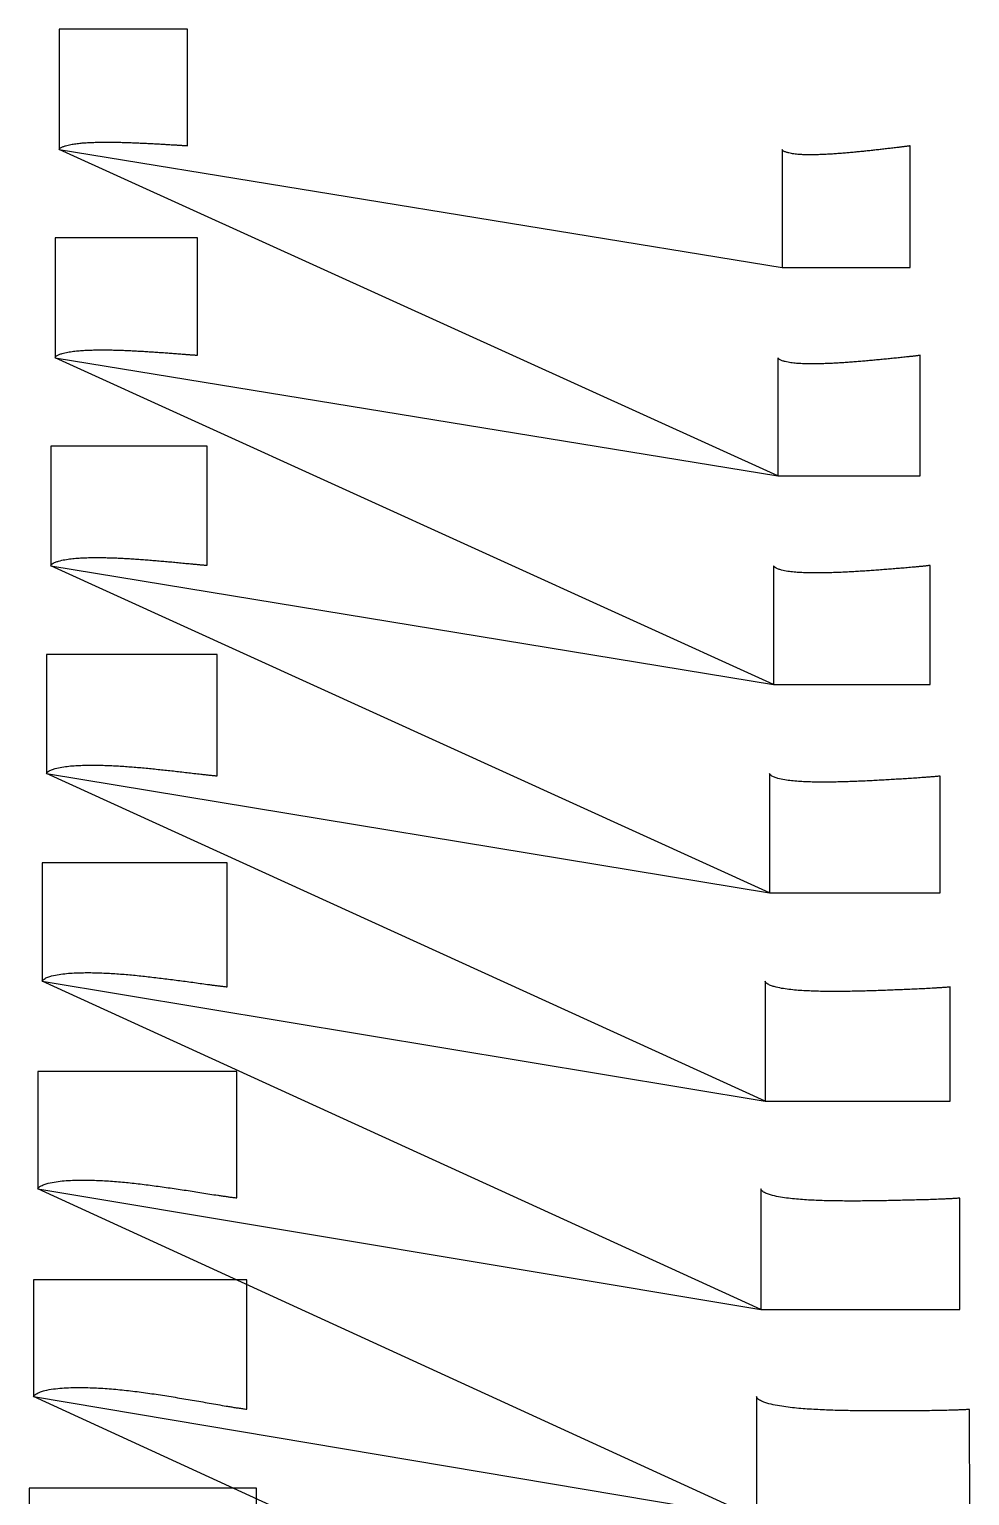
# Model space of a CAD drawing. Header units: inches. Extents: x -261 to 1806, y 150 to 10000.
# Drawn here: x -115 to 1464, y 7538 to 10000 of the extents above; entities that cross this region are included whole.
import ezdxf

# ---------------------------------------------------------------- set-up
doc = ezdxf.new("R2010")
doc.units = ezdxf.units.IN
doc.header["$MEASUREMENT"] = 0

msp = doc.modelspace()

# ---------------------------------------------------------------- linework, layer by layer
for points in [[(1463.969478, 7500), (1463.949303, 7682.426448), (1462.136059, 7682.273598), (1460.323601, 7682.133171), (1458.511816, 7682.003422), (1456.700678, 7681.883899), (1454.890182, 7681.774544), (1453.080325, 7681.675302), (1451.271103, 7681.586115), (1449.462979, 7681.514313), (1447.655716, 7681.456135), (1445.848189, 7681.393782), (1444.040507, 7681.328965), (1442.232824, 7681.26414), (1440.425174, 7681.199834), (1438.617585, 7681.136496), (1436.810109, 7681.074954), (1435.002773, 7681.015616), (1433.195598, 7680.958832), (1431.388609, 7680.904992), (1429.581831, 7680.85449), (1429.220503, 7680.844824), (1425.607539, 7680.7532), (1421.994851, 7680.665946), (1418.382456, 7680.58333), (1414.7704, 7680.50607), (1411.158745, 7680.435167), (1407.547548, 7680.371513), (1403.936881, 7680.316254), (1400.326867, 7680.271318), (1396.71762, 7680.238539), (1393.108407, 7680.206285), (1389.499192, 7680.174007), (1385.890045, 7680.142794), (1382.281003, 7680.113251), (1378.672047, 7680.085083), (1375.063129, 7680.057495), (1371.45424, 7680.030374), (1367.845396, 7680.003968), (1364.236672, 7679.97946), (1360.628021, 7679.956121), (1357.019422, 7679.933587), (1353.410886, 7679.912046), (1349.802434, 7679.891848), (1346.194047, 7679.872681), (1342.58571, 7679.854301), (1338.977573, 7679.839079), (1335.36953, 7679.825352), (1331.761602, 7679.813448), (1328.153805, 7679.803619), (1324.546249, 7679.797596), (1320.93876, 7679.792646), (1317.331455, 7679.79059), (1313.724322, 7679.791266), (1310.117346, 7679.794432), (1306.51059, 7679.801086), (1302.904006, 7679.810449), (1299.297739, 7679.824845), (1295.691713, 7679.843034), (1292.085869, 7679.86413), (1288.48022, 7679.888299), (1284.874835, 7679.91665), (1281.269794, 7679.950434), (1277.665049, 7679.988912), (1274.06062, 7680.032401), (1270.45666, 7680.083303), (1266.852935, 7680.137931), (1263.249504, 7680.197219), (1259.646429, 7680.26213), (1256.043714, 7680.332747), (1252.441405, 7680.409791), (1248.839556, 7680.494117), (1245.238093, 7680.584556), (1241.637031, 7680.68134), (1238.036489, 7680.786347), (1234.436406, 7680.898631), (1230.836896, 7681.019985), (1227.237878, 7681.149114), (1223.639407, 7681.286923), (1220.041519, 7681.433936), (1216.443952, 7681.586051), (1212.847219, 7681.751359), (1209.251708, 7681.936025), (1205.656634, 7682.127597), (1202.061707, 7682.321501), (1198.467821, 7682.531867), (1194.875006, 7682.759213), (1191.283095, 7683.000845), (1187.692205, 7683.258663), (1184.102242, 7683.531133), (1180.513335, 7683.820332), (1176.926108, 7684.136131), (1173.340304, 7684.474449), (1169.755709, 7684.831898), (1166.172346, 7685.208859), (1162.590024, 7685.602298), (1159.009835, 7686.029512), (1155.432234, 7686.497678), (1151.856634, 7686.997527), (1148.283637, 7687.538577), (1144.713398, 7688.1233), (1141.145878, 7688.751046), (1137.582166, 7689.439082), (1134.022645, 7690.193463), (1130.467408, 7691.015663), (1126.919788, 7691.958442), (1123.378837, 7693.006779), (1121.610448, 7693.563985), (1119.844022, 7694.152267), (1118.080287, 7694.783143), (1116.321384, 7695.490507), (1114.567474, 7696.276919), (1112.818713, 7697.144833), (1111.076558, 7698.117314), (1109.34511, 7699.259296), (1107.631278, 7700.680144), (1106.023679, 7703.782674), (1106.023679, 7500), (-100.795496, 8052.543634), (-98.984352, 8055.19783), (-97.237044, 8056.540179), (-95.501465, 8057.641489), (-93.776099, 8058.532912), (-92.057321, 8059.288955), (-90.342655, 8059.96051), (-88.632017, 8060.549268), (-86.924145, 8061.081193), (-85.21751, 8061.587707), (-83.512438, 8062.062088), (-80.107349, 8062.906977), (-76.707925, 8063.635441), (-73.314378, 8064.243136), (-69.924125, 8064.783153), (-66.537259, 8065.253558), (-63.153638, 8065.657261), (-59.772455, 8066.010886), (-56.393498, 8066.318739), (-53.016875, 8066.578647), (-49.642059, 8066.801428), (-46.269271, 8066.982517), (-42.898363, 8067.124972), (-39.528555, 8067.244829), (-36.159867, 8067.341676), (-32.792382, 8067.413789), (-29.426139, 8067.460382), (-26.061405, 8067.475967), (-22.697758, 8067.469206), (-19.334999, 8067.444205), (-15.973281, 8067.397796), (-12.612472, 8067.332724), (-9.252663, 8067.247104), (-5.893964, 8067.138665), (-2.535618, 8067.022969), (0.822179, 8066.895986), (4.178683, 8066.742443), (7.534374, 8066.572198), (10.889621, 8066.392823), (14.243923, 8066.194017), (17.597438, 8065.979041), (20.950482, 8065.754399), (24.302937, 8065.51764), (27.654724, 8065.267166), (31.005724, 8065.000504), (34.356215, 8064.723381), (37.706251, 8064.436927), (41.055516, 8064.134622), (44.404192, 8063.820204), (47.752441, 8063.497023), (51.100111, 8063.161919), (54.447286, 8062.81666), (57.794103, 8062.464047), (61.140319, 8062.099089), (64.486037, 8061.723877), (67.83133, 8061.339946), (71.176152, 8060.94634), (74.520525, 8060.543497), (77.864559, 8060.133689), (81.208291, 8059.717666), (84.551628, 8059.293541), (87.894553, 8058.860931), (91.237216, 8058.422963), (94.579548, 8057.978176), (97.921613, 8057.527904), (101.263436, 8057.072663), (104.604999, 8056.612068), (107.946386, 8056.147875), (111.287492, 8055.677884), (114.6284, 8055.203842), (117.969116, 8054.725842), (121.309668, 8054.244475), (124.649981, 8053.7582), (127.990163, 8053.269235), (131.330214, 8052.777573), (134.670124, 8052.283024), (138.009906, 8051.785829), (141.349575, 8051.286326), (144.689121, 8050.784289), (148.028506, 8050.27894), (151.36778, 8049.771315), (154.706947, 8049.261495), (158.04601, 8048.749518), (161.384951, 8048.235047), (164.723768, 8047.718037), (168.062475, 8047.198754), (171.401059, 8046.676956), (174.739519, 8046.152583), (178.077984, 8045.628335), (181.416268, 8045.10036), (184.754453, 8044.570355), (188.092663, 8044.040877), (191.431012, 8043.514236), (194.769617, 8042.992851), (198.108581, 8042.47886), (201.448009, 8041.974404), (201.781972, 8041.924372), (203.45178, 8041.67406), (205.121594, 8041.423893), (206.791442, 8041.174423), (208.461352, 8040.926202), (210.131346, 8040.679738), (211.801454, 8040.435597), (213.471722, 8040.194759), (215.142181, 8039.95783), (216.812863, 8039.725494), (218.483824, 8039.498898), (220.15507, 8039.278139), (221.826321, 8039.057488), (223.497551, 8038.836413), (225.168841, 8038.616569), (226.840227, 8038.398702), (228.511746, 8038.183558), (230.183433, 8037.971884), (231.855311, 8037.764115), (233.527326, 8037.559167), (233.527326, 8250), (-100.795496, 8250), (-100.795496, 8052.543634), (1113.204504, 7850), (1447.527326, 7850), (1447.512545, 8037.255428), (1445.822457, 8037.088951), (1444.132943, 8036.934296), (1442.443934, 8036.79001), (1440.755408, 8036.655652), (1439.067359, 8036.531083), (1437.379779, 8036.416168), (1435.692662, 8036.310771), (1434.006354, 8036.221981), (1432.320674, 8036.146113), (1430.634795, 8036.066148), (1428.948798, 8035.983766), (1427.262797, 8035.901289), (1425.576812, 8035.819145), (1423.89086, 8035.737692), (1422.204978, 8035.657658), (1420.51918, 8035.579356), (1418.833479, 8035.503045), (1417.147889, 8035.429025), (1415.462425, 8035.357596), (1415.125349, 8035.343648), (1411.754772, 8035.208004), (1408.384372, 8035.075977), (1405.014158, 8034.947777), (1401.644156, 8034.823924), (1398.274403, 8034.705213), (1394.904935, 8034.592335), (1391.535796, 8034.486228), (1388.167068, 8034.388583), (1384.798831, 8034.301006), (1381.430628, 8034.214126), (1378.06244, 8034.127574), (1374.69431, 8034.042207), (1371.326265, 8033.958568), (1367.958291, 8033.876408), (1364.590352, 8033.794969), (1361.222445, 8033.714168), (1357.854579, 8033.634227), (1354.486809, 8033.556265), (1351.119102, 8033.479578), (1347.751439, 8033.403812), (1344.38383, 8033.329141), (1341.016291, 8033.255907), (1337.648807, 8033.183815), (1334.281367, 8033.112633), (1330.914086, 8033.044702), (1327.546883, 8032.978377), (1324.179771, 8032.91394), (1320.812764, 8032.851639), (1317.445943, 8032.793175), (1314.079179, 8032.735859), (1310.712556, 8032.681468), (1307.346069, 8032.629851), (1303.979704, 8032.580762), (1300.61351, 8032.535171), (1297.247449, 8032.492325), (1293.881632, 8032.45449), (1290.516, 8032.420441), (1287.15051, 8032.389322), (1283.78517, 8032.361289), (1280.420033, 8032.337421), (1277.055159, 8032.318961), (1273.690512, 8032.305172), (1270.326105, 8032.296314), (1266.962052, 8032.294713), (1263.598176, 8032.296779), (1260.234525, 8032.303436), (1256.871143, 8032.315638), (1253.508035, 8032.333472), (1250.145234, 8032.357614), (1246.782779, 8032.388876), (1243.420617, 8032.426144), (1240.058756, 8032.469604), (1236.697283, 8032.521028), (1233.336151, 8032.579472), (1229.975448, 8032.646723), (1226.615112, 8032.721535), (1223.25519, 8032.804842), (1219.895705, 8032.897111), (1216.536454, 8032.994211), (1213.177821, 8033.104014), (1209.820103, 8033.2326), (1206.462704, 8033.367769), (1203.10541, 8033.505081), (1199.748893, 8033.658341), (1196.393169, 8033.827919), (1193.038112, 8034.011204), (1189.683812, 8034.210046), (1186.330189, 8034.422806), (1182.977349, 8034.651643), (1179.625754, 8034.906059), (1176.2752, 8035.181896), (1172.925539, 8035.476061), (1169.57677, 8035.788569), (1166.228765, 8036.116774), (1162.882336, 8036.477349), (1159.537788, 8036.876602), (1156.194711, 8037.306078), (1152.853565, 8037.775237), (1149.514406, 8038.28522), (1146.177244, 8038.836257), (1142.842878, 8039.444734), (1139.511573, 8040.116123), (1136.183342, 8040.850698), (1132.860663, 8041.699346), (1129.542831, 8042.647618), (1127.885488, 8043.154076), (1126.229559, 8043.689586), (1124.575496, 8044.263457), (1122.924864, 8044.907838), (1121.277869, 8045.626937), (1119.634577, 8046.422143), (1117.996108, 8047.316467), (1116.365471, 8048.371748), (1114.747483, 8049.686966), (1113.204504, 8052.543634), (1113.204504, 7850), (-93.606775, 8401.341996), (-91.963862, 8403.823957), (-90.361758, 8405.071639), (-88.767158, 8406.092354), (-87.178785, 8406.924702), (-85.594394, 8407.636658), (-84.012545, 8408.271687), (-82.433218, 8408.83047), (-80.855692, 8409.334774), (-79.278982, 8409.814385), (-77.703241, 8410.264689), (-74.554799, 8411.073355), (-71.409863, 8411.776015), (-68.268639, 8412.366366), (-65.129462, 8412.89482), (-61.992411, 8413.358964), (-58.857387, 8413.761808), (-55.723873, 8414.118993), (-52.591735, 8414.434541), (-49.461056, 8414.705963), (-46.331495, 8414.943586), (-43.203209, 8415.142637), (-40.076096, 8415.306191), (-36.949645, 8415.449746), (-33.823876, 8415.57268), (-30.698841, 8415.673396), (-27.574577, 8415.750804), (-24.451254, 8415.79973), (-21.328594, 8415.828636), (-18.206474, 8415.841185), (-15.084989, 8415.834523), (-11.964059, 8415.811102), (-8.843748, 8415.76895), (-5.724113, 8415.706342), (-2.604668, 8415.637976), (0.514454, 8415.559871), (3.632787, 8415.457884), (6.75062, 8415.340768), (9.868196, 8415.215906), (12.985229, 8415.074596), (16.1018, 8414.919329), (19.218078, 8414.755194), (22.333994, 8414.580106), (25.449523, 8414.39331), (28.564597, 8414.192739), (31.679367, 8413.982994), (34.793861, 8413.764922), (37.907913, 8413.53345), (41.021619, 8413.291518), (44.135066, 8413.041744), (47.248176, 8412.781806), (50.361002, 8412.513245), (53.473618, 8412.238362), (56.585876, 8411.952646), (59.697845, 8411.658158), (62.809561, 8411.356056), (65.920996, 8411.045447), (69.032171, 8410.726958), (72.143149, 8410.402517), (75.25395, 8410.072714), (78.36452, 8409.735957), (81.474842, 8409.391675), (84.585009, 8409.042701), (87.694979, 8408.687785), (90.804793, 8408.328136), (93.914461, 8407.964069), (97.023972, 8407.595273), (100.133384, 8407.223455), (103.24262, 8406.846351), (106.351738, 8406.465656), (109.460742, 8406.081495), (112.569646, 8405.694339), (115.678401, 8405.302651), (118.787078, 8404.908631), (121.895677, 8404.512228), (125.00419, 8404.113242), (128.112626, 8403.71193), (131.220995, 8403.308575), (134.329288, 8402.90293), (137.437481, 8402.494262), (140.545607, 8402.083565), (143.653669, 8401.67093), (146.761668, 8401.256391), (149.869591, 8400.839543), (152.977435, 8400.42033), (156.085211, 8399.999029), (159.192912, 8399.575475), (162.300539, 8399.149684), (165.408146, 8398.723311), (168.515647, 8398.293692), (171.623089, 8397.862301), (174.730536, 8397.431089), (177.838047, 8397.001771), (180.94568, 8396.576162), (184.053486, 8396.155807), (187.161519, 8395.742298), (187.472333, 8395.701263), (189.026398, 8395.495982), (190.580467, 8395.290817), (192.134554, 8395.086172), (193.688671, 8394.88245), (195.24283, 8394.680016), (196.797046, 8394.479287), (198.351345, 8394.281082), (199.905743, 8394.085861), (201.460257, 8393.894155), (203.01492, 8393.706946), (204.569735, 8393.524342), (206.124546, 8393.341632), (207.679337, 8393.158312), (209.234156, 8392.975807), (210.789019, 8392.794658), (212.343945, 8392.615408), (213.898951, 8392.438598), (215.454049, 8392.264539), (217.00921, 8392.092413), (217.00921, 8600), (-93.606775, 8600), (-93.606775, 8401.341996), (1120.393225, 8200), (1431.00921, 8200), (1430.999713, 8391.805161), (1429.432962, 8391.626757), (1427.866581, 8391.459538), (1426.30053, 8391.302324), (1424.734796, 8391.154681), (1423.169372, 8391.016405), (1421.604251, 8390.887293), (1420.039426, 8390.76714), (1418.475122, 8390.662762), (1416.911222, 8390.57057), (1415.347189, 8390.474389), (1413.783079, 8390.375856), (1412.218963, 8390.27715), (1410.654853, 8390.178617), (1409.090757, 8390.080526), (1407.526697, 8389.983511), (1405.962681, 8389.887804), (1404.398713, 8389.793581), (1402.834802, 8389.701059), (1401.270953, 8389.610455), (1400.958192, 8389.592584), (1397.83067, 8389.41664), (1394.703245, 8389.243626), (1391.575922, 8389.073699), (1388.448712, 8388.907201), (1385.321636, 8388.744741), (1382.19471, 8388.586829), (1379.067959, 8388.434212), (1375.941432, 8388.288362), (1372.815175, 8388.150671), (1369.688945, 8388.013819), (1366.562736, 8387.877596), (1363.43657, 8387.742652), (1360.310462, 8387.609471), (1357.184405, 8387.477842), (1354.058375, 8387.347052), (1350.932372, 8387.217041), (1347.806401, 8387.088008), (1344.680497, 8386.961006), (1341.554638, 8386.835359), (1338.428812, 8386.710724), (1335.303025, 8386.587261), (1332.177288, 8386.465305), (1329.051592, 8386.344574), (1325.925929, 8386.224853), (1322.800375, 8386.108432), (1319.674876, 8385.993697), (1316.549442, 8385.880889), (1313.424079, 8385.770249), (1310.298842, 8385.663438), (1307.173646, 8385.557827), (1304.048546, 8385.45514), (1300.923538, 8385.355238), (1297.798614, 8385.257872), (1294.673805, 8385.16398), (1291.549086, 8385.072836), (1288.424531, 8384.986636), (1285.3001, 8384.904182), (1282.175766, 8384.824647), (1279.051533, 8384.748182), (1275.927436, 8384.675826), (1272.803515, 8384.608805), (1269.679746, 8384.546389), (1266.556137, 8384.48879), (1263.432761, 8384.43824), (1260.309503, 8384.391272), (1257.186394, 8384.348791), (1254.063464, 8384.311733), (1250.940716, 8384.280189), (1247.818171, 8384.254791), (1244.695855, 8384.236303), (1241.573733, 8384.223669), (1238.451809, 8384.217037), (1235.330138, 8384.218067), (1232.208689, 8384.225827), (1229.087522, 8384.242081), (1225.966596, 8384.265638), (1222.845943, 8384.297446), (1219.725576, 8384.337922), (1216.60536, 8384.382948), (1213.485546, 8384.440129), (1210.36633, 8384.515412), (1207.247321, 8384.596937), (1204.128376, 8384.680419), (1201.009939, 8384.779249), (1197.892017, 8384.893667), (1194.774527, 8385.021159), (1191.657529, 8385.163512), (1188.540965, 8385.319011), (1185.42491, 8385.48987), (1182.309662, 8385.685174), (1179.195084, 8385.900741), (1176.081084, 8386.133763), (1172.967651, 8386.383937), (1169.854709, 8386.64898), (1166.742787, 8386.944864), (1163.632066, 8387.277079), (1160.522293, 8387.637962), (1157.413776, 8388.03683), (1154.306514, 8388.473655), (1151.200539, 8388.949434), (1148.096364, 8389.479627), (1144.994151, 8390.069148), (1141.893873, 8390.717229), (1138.797144, 8391.472641), (1135.703508, 8392.32157), (1134.157727, 8392.777427), (1132.61284, 8393.260298), (1131.069087, 8393.77749), (1129.527472, 8394.359327), (1127.988179, 8395.011406), (1126.451224, 8395.73418), (1124.917358, 8396.550393), (1123.388517, 8397.5186), (1121.867645, 8398.727823), (1120.393225, 8401.341996), (1120.393225, 8200), (-86.408246, 8750.214771), (-84.929913, 8752.522679), (-83.470649, 8753.676601), (-82.014894, 8754.618156), (-80.561912, 8755.391906), (-79.110684, 8756.059462), (-77.660606, 8756.657438), (-76.211682, 8757.185637), (-74.763614, 8757.661982), (-73.315939, 8758.114525), (-71.868704, 8758.540512), (-68.975566, 8759.311806), (-66.084012, 8759.987213), (-63.194173, 8760.558819), (-60.305264, 8761.074177), (-57.417331, 8761.530491), (-54.530322, 8761.930824), (-51.643998, 8762.289795), (-48.758294, 8762.611142), (-45.873258, 8762.89213), (-42.988727, 8763.142551), (-40.104782, 8763.357506), (-37.221372, 8763.540052), (-34.338253, 8763.705051), (-31.455436, 8763.851709), (-28.572947, 8763.978555), (-25.690807, 8764.08425), (-22.809097, 8764.163946), (-19.927681, 8764.225844), (-17.046506, 8764.273179), (-14.165613, 8764.303403), (-11.284967, 8764.318689), (-8.404602, 8764.317011), (-5.524537, 8764.297134), (-2.644545, 8764.272846), (0.235309, 8764.24026), (3.114812, 8764.186351), (5.994089, 8764.118833), (8.87326, 8764.044845), (11.752204, 8763.957149), (14.630951, 8763.85755), (17.509565, 8763.749868), (20.388016, 8763.632351), (23.266305, 8763.50498), (26.144402, 8763.366057), (29.022368, 8763.219168), (31.900212, 8763.064905), (34.777872, 8762.899495), (37.655385, 8762.725159), (40.532782, 8762.543859), (43.410038, 8762.354017), (46.287175, 8762.156963), (49.164223, 8761.954542), (52.041116, 8761.742708), (54.917887, 8761.523469), (57.794548, 8761.29765), (60.671088, 8761.064421), (63.547517, 8760.824564), (66.423864, 8760.579689), (69.300135, 8760.330245), (72.176309, 8760.07491), (75.052374, 8759.812955), (77.928371, 8759.546934), (80.804284, 8759.275789), (83.68013, 8759.000607), (86.555912, 8758.721531), (89.431625, 8758.438315), (92.307297, 8758.152604), (95.18289, 8757.862106), (98.05843, 8757.568451), (100.933922, 8757.271791), (103.809369, 8756.972488), (106.684748, 8756.669026), (109.560093, 8756.363566), (112.435405, 8756.05602), (115.310678, 8755.746178), (118.185918, 8755.434313), (121.061128, 8755.120654), (123.936304, 8754.804939), (126.811435, 8754.486484), (129.686536, 8754.166233), (132.561609, 8753.844287), (135.436655, 8753.520674), (138.311666, 8753.194938), (141.18664, 8752.867013), (144.061583, 8752.537181), (146.936493, 8752.205345), (149.811371, 8751.871588), (152.68623, 8751.53665), (155.561042, 8751.198913), (158.435829, 8750.859646), (161.310614, 8750.520258), (164.185417, 8750.181932), (167.060258, 8749.845947), (169.935155, 8749.513321), (172.810125, 8749.18516), (173.097626, 8749.152572), (174.535129, 8748.989568), (175.972634, 8748.826654), (177.410144, 8748.664101), (178.847665, 8748.502184), (180.285201, 8748.341135), (181.722755, 8748.181243), (183.16034, 8748.02318), (184.59796, 8747.867272), (186.035623, 8747.713914), (187.473341, 8747.563939), (188.911117, 8747.417461), (190.348889, 8747.270693), (191.786647, 8747.123163), (193.224413, 8746.976081), (194.662193, 8746.829808), (196.099992, 8746.684705), (197.537816, 8746.541131), (198.975669, 8746.399288), (200.41354, 8746.258594), (200.41354, 8950), (-86.408246, 8950), (-86.408246, 8750.214771), (1127.591754, 8550), (1414.41354, 8550), (1414.40908, 8745.988684), (1412.965777, 8745.800678), (1411.522648, 8745.623187), (1410.079676, 8745.455275), (1408.636857, 8745.296523), (1407.194184, 8745.146671), (1405.751654, 8745.00546), (1404.309262, 8744.872629), (1402.867117, 8744.754683), (1401.42516, 8744.648156), (1399.983139, 8744.537778), (1398.541081, 8744.42513), (1397.09902, 8744.312245), (1395.656958, 8744.19939), (1394.2149, 8744.086761), (1392.772855, 8743.974903), (1391.330826, 8743.863972), (1389.888813, 8743.754075), (1388.44682, 8743.645353), (1387.004849, 8743.537951), (1386.716457, 8743.516641), (1383.832573, 8743.30537), (1380.948727, 8743.096405), (1378.064921, 8742.889857), (1375.181158, 8742.685912), (1372.297445, 8742.485014), (1369.413788, 8742.28751), (1366.530197, 8742.093978), (1363.646692, 8741.905681), (1360.763294, 8741.723814), (1357.879911, 8741.5429), (1354.996543, 8741.362865), (1352.113197, 8741.184177), (1349.229881, 8741.00726), (1346.346591, 8740.831943), (1343.463316, 8740.657555), (1340.580056, 8740.48406), (1337.696813, 8740.311631), (1334.813605, 8740.141257), (1331.93042, 8739.97229), (1329.047252, 8739.804403), (1326.164105, 8739.637741), (1323.280984, 8739.472628), (1320.397883, 8739.308801), (1317.514801, 8739.146055), (1314.631773, 8738.986616), (1311.748774, 8738.828912), (1308.865807, 8738.673148), (1305.982876, 8738.519555), (1303.100007, 8738.36974), (1300.217159, 8738.221158), (1297.334358, 8738.075466), (1294.451603, 8737.932537), (1291.56889, 8737.792124), (1288.686233, 8737.655123), (1285.803621, 8737.520845), (1282.921089, 8737.391398), (1280.038617, 8737.26562), (1277.156193, 8737.14272), (1274.273819, 8737.02284), (1271.391511, 8736.906978), (1268.50929, 8736.796328), (1265.627142, 8736.690175), (1262.745072, 8736.588686), (1259.863114, 8736.493991), (1256.981214, 8736.402764), (1254.099385, 8736.315886), (1251.217643, 8736.234266), (1248.33599, 8736.157997), (1245.454434, 8736.087667), (1242.572989, 8736.023988), (1239.691637, 8735.965971), (1236.81038, 8735.913723), (1233.929245, 8735.868793), (1231.048215, 8735.83027), (1228.16732, 8735.799878), (1225.28654, 8735.776486), (1222.405892, 8735.761045), (1219.525381, 8735.753922), (1216.64494, 8735.751056), (1213.764691, 8735.75974), (1210.884727, 8735.785744), (1208.004861, 8735.817624), (1205.125024, 8735.851281), (1202.245429, 8735.8996), (1199.366079, 8735.962707), (1196.486933, 8736.038199), (1193.60802, 8736.127791), (1190.729311, 8736.229719), (1187.850843, 8736.34622), (1184.972759, 8736.485923), (1182.094989, 8736.644668), (1179.217491, 8736.819926), (1176.340258, 8737.011123), (1173.463255, 8737.216314), (1170.586735, 8737.450689), (1167.710775, 8737.718978), (1164.835261, 8738.01428), (1161.960345, 8738.345689), (1159.086007, 8738.712173), (1156.212277, 8739.115373), (1153.339392, 8739.569787), (1150.467427, 8740.079794), (1147.596352, 8740.643738), (1144.726936, 8741.308035), (1141.858961, 8742.059569), (1140.425474, 8742.465579), (1138.992399, 8742.896557), (1137.559827, 8743.358005), (1136.128229, 8743.878349), (1134.697715, 8744.46431), (1133.268279, 8745.115537), (1131.84029, 8745.854289), (1130.414657, 8746.735654), (1128.992695, 8747.839117), (1127.591754, 8750.214771), (1127.591754, 8550), (-79.19955, 9099.212144), (-77.880805, 9101.343376), (-76.561429, 9102.403638), (-75.241937, 9103.266662), (-73.922358, 9103.981476), (-72.602724, 9104.603502), (-71.283053, 9105.163073), (-69.963345, 9105.659253), (-68.643608, 9106.106478), (-67.323858, 9106.530965), (-66.004094, 9106.931572), (-63.364524, 9107.66269), (-60.724903, 9108.307738), (-58.085227, 9108.857543), (-55.44552, 9109.356613), (-52.805782, 9109.801869), (-50.166014, 9110.196373), (-47.526224, 9110.553696), (-44.886414, 9110.877281), (-42.246582, 9111.164223), (-39.606735, 9111.423732), (-36.966868, 9111.650867), (-34.326984, 9111.848629), (-31.687091, 9112.031149), (-29.047189, 9112.197497), (-26.407276, 9112.346329), (-23.767352, 9112.476111), (-21.127414, 9112.582336), (-18.487467, 9112.672875), (-15.847512, 9112.750561), (-13.207548, 9112.813136), (-10.567577, 9112.86251), (-7.927597, 9112.896637), (-5.287607, 9112.914711), (-2.647615, 9112.929574), (-0.007619, 9112.937465), (2.632388, 9112.926481), (5.272402, 9112.903349), (7.912419, 9112.874912), (10.552443, 9112.835266), (13.192472, 9112.785612), (15.832506, 9112.728643), (18.472546, 9112.662916), (21.11259, 9112.589032), (23.752639, 9112.505629), (26.392693, 9112.415385), (29.03275, 9112.318672), (31.672813, 9112.212863), (34.31288, 9112.099543), (36.952951, 9111.980095), (39.593026, 9111.853588), (42.233104, 9111.721158), (44.873185, 9111.584239), (47.513271, 9111.439232), (50.153361, 9111.288075), (52.793454, 9111.131297), (55.43355, 9110.968135), (58.07365, 9110.799491), (60.713752, 9110.626687), (63.353857, 9110.450044), (65.993964, 9110.268486), (68.634075, 9110.081163), (71.274188, 9109.890353), (73.914303, 9109.69518), (76.55442, 9109.496613), (79.19454, 9109.294646), (81.834661, 9109.089091), (84.474784, 9108.88152), (87.114909, 9108.669647), (89.755036, 9108.455025), (92.395164, 9108.237828), (95.035294, 9108.018321), (97.675426, 9107.795024), (100.315559, 9107.570038), (102.955693, 9107.343244), (105.595828, 9107.114428), (108.235965, 9106.883871), (110.876102, 9106.651754), (113.51624, 9106.417806), (116.15638, 9106.181394), (118.79652, 9105.943407), (121.436662, 9105.703953), (124.076804, 9105.463054), (126.716948, 9105.220217), (129.357092, 9104.975368), (131.997238, 9104.728791), (134.637385, 9104.480446), (137.277532, 9104.230473), (139.917681, 9103.978826), (142.557831, 9103.724797), (145.197982, 9103.469461), (147.838133, 9103.213754), (150.478284, 9102.958389), (153.118434, 9102.704176), (155.758583, 9102.451675), (158.398731, 9102.201563), (158.662746, 9102.176704), (159.982819, 9102.052375), (161.302892, 9101.928112), (162.622966, 9101.804073), (163.943039, 9101.680416), (165.263112, 9101.557263), (166.583184, 9101.434786), (167.903256, 9101.313526), (169.223326, 9101.193691), (170.543396, 9101.075558), (171.863465, 9100.959818), (173.183531, 9100.846591), (174.503599, 9100.732924), (175.823666, 9100.618374), (177.143734, 9100.503958), (178.463801, 9100.389876), (179.783868, 9100.276332), (181.103935, 9100.163526), (182.424001, 9100.051564), (183.744067, 9099.940073), (183.744067, 9300), (-79.19955, 9300), (-79.19955, 9099.212144), (1134.80045, 8900), (1397.744067, 8900), (1397.744215, 9099.688364), (1396.42433, 9099.49392), (1395.104438, 9099.309287), (1393.784541, 9099.133748), (1392.464639, 9098.966901), (1391.144732, 9098.808444), (1389.824821, 9098.658071), (1388.504905, 9098.51548), (1387.18498, 9098.386826), (1385.865049, 9098.268794), (1384.545121, 9098.147077), (1383.225194, 9098.023187), (1381.905266, 9097.89901), (1380.585339, 9097.774743), (1379.265412, 9097.650516), (1377.945485, 9097.52679), (1376.625557, 9097.403659), (1375.305629, 9097.281164), (1373.985701, 9097.159386), (1372.665772, 9097.038404), (1372.401786, 9097.01431), (1369.761927, 9096.774366), (1367.122067, 9096.536171), (1364.482205, 9096.299795), (1361.842343, 9096.065288), (1359.202479, 9095.83295), (1356.562614, 9095.602984), (1353.922748, 9095.375817), (1351.282879, 9095.152522), (1348.643007, 9094.934108), (1346.003134, 9094.716732), (1343.363261, 9094.500435), (1340.723387, 9094.285523), (1338.083513, 9094.072369), (1335.443637, 9093.860833), (1332.80376, 9093.65029), (1330.163883, 9093.440724), (1327.524005, 9093.232288), (1324.884127, 9093.025896), (1322.244247, 9092.82094), (1319.604366, 9092.617107), (1316.964485, 9092.414527), (1314.324603, 9092.213512), (1311.68472, 9092.013816), (1309.044837, 9091.81525), (1306.404951, 9091.619952), (1303.765065, 9091.426409), (1301.125177, 9091.23479), (1298.485288, 9091.045317), (1295.845397, 9090.859531), (1293.205506, 9090.674988), (1290.565612, 9090.49327), (1287.925717, 9090.31426), (1285.285821, 9090.137715), (1282.645922, 9089.964488), (1280.006022, 9089.793925), (1277.366119, 9089.628034), (1274.726215, 9089.465699), (1272.086308, 9089.306171), (1269.4464, 9089.149582), (1266.806489, 9088.996879), (1264.166576, 9088.849217), (1261.52666, 9088.705903), (1258.886741, 9088.567063), (1256.246819, 9088.434711), (1253.606894, 9088.305687), (1250.966967, 9088.180836), (1248.327037, 9088.061036), (1245.687104, 9087.94638), (1243.047168, 9087.837408), (1240.407228, 9087.734784), (1237.767285, 9087.637584), (1235.127338, 9087.545882), (1232.487388, 9087.46111), (1229.847434, 9087.382389), (1227.207475, 9087.311385), (1224.567513, 9087.247032), (1221.927545, 9087.190273), (1219.287574, 9087.141429), (1216.6476, 9087.096538), (1214.007619, 9087.062535), (1211.367629, 9087.044961), (1208.727636, 9087.032879), (1206.087642, 9087.022398), (1203.447639, 9087.025808), (1200.807628, 9087.043135), (1198.167611, 9087.072103), (1195.527586, 9087.114341), (1192.887554, 9087.168071), (1190.247513, 9087.235516), (1187.60746, 9087.324809), (1184.967397, 9087.431862), (1182.327324, 9087.554415), (1179.687243, 9087.691673), (1177.047154, 9087.842), (1174.407049, 9088.01973), (1171.766925, 9088.228886), (1169.126787, 9088.463301), (1166.486628, 9088.731761), (1163.846451, 9089.0324), (1161.206253, 9089.367382), (1158.566027, 9089.750202), (1155.925771, 9090.184727), (1153.285485, 9090.668573), (1150.645145, 9091.245557), (1148.004757, 9091.903322), (1146.684546, 9092.261082), (1145.364322, 9092.641752), (1144.044081, 9093.049234), (1142.72381, 9093.509975), (1141.403502, 9094.031566), (1140.08316, 9094.612973), (1138.762769, 9095.275759), (1137.4423, 9096.071359), (1136.121712, 9097.070143), (1134.80045, 9099.212144), (1134.80045, 8900), (-71.984977, 9448.491181), (-70.816555, 9450.440664), (-69.632092, 9451.404846), (-68.444673, 9452.187434), (-67.255144, 9452.840422), (-66.064309, 9453.413222), (-64.872571, 9453.930467), (-63.679903, 9454.390618), (-62.486489, 9454.804984), (-61.292726, 9455.197848), (-60.098616, 9455.569431), (-57.709416, 9456.252398), (-55.31897, 9456.858802), (-52.927113, 9457.378559), (-50.534518, 9457.852959), (-48.141131, 9458.27873), (-45.747002, 9458.65889), (-43.352333, 9459.005922), (-40.957177, 9459.322977), (-38.561483, 9459.607047), (-36.165392, 9459.86672), (-33.768825, 9460.097094), (-31.371827, 9460.301078), (-28.974617, 9460.491974), (-26.577177, 9460.668755), (-24.179487, 9460.830203), (-21.781521, 9460.974645), (-19.38321, 9461.097928), (-16.984676, 9461.207526), (-14.585959, 9461.305894), (-12.187027, 9461.39105), (-9.787908, 9461.464656), (-7.388567, 9461.52468), (-4.988998, 9461.570688), (-2.589394, 9461.614534), (-0.189696, 9461.652621), (2.210272, 9461.674161), (4.610414, 9461.68496), (7.010625, 9461.691505), (9.410983, 9461.689098), (11.811474, 9461.678414), (14.212073, 9461.66117), (16.612798, 9461.636198), (19.01363, 9461.604609), (21.414587, 9461.565344), (23.815639, 9461.520279), (26.216782, 9461.469598), (28.618043, 9461.411671), (31.019405, 9461.347529), (33.420854, 9461.278048), (35.822396, 9461.202855), (38.224016, 9461.122901), (40.625695, 9461.039263), (43.027487, 9460.948762), (45.429359, 9460.853252), (47.831309, 9460.753008), (50.233348, 9460.647334), (52.635458, 9460.537217), (55.037624, 9460.423718), (57.439841, 9460.307047), (59.842124, 9460.18635), (62.244488, 9460.06069), (64.646899, 9459.93208), (67.049371, 9459.799809), (69.451888, 9459.66473), (71.854452, 9459.526715), (74.257067, 9459.385628), (76.659708, 9459.242956), (79.062411, 9459.09645), (81.465152, 9458.947579), (83.867929, 9458.796531), (86.270739, 9458.643485), (88.673604, 9458.487017), (91.076492, 9458.329142), (93.479405, 9458.169718), (95.882347, 9458.008532), (98.285313, 9457.845868), (100.688301, 9457.681862), (103.091315, 9457.516242), (105.494365, 9457.348424), (107.897437, 9457.179239), (110.30053, 9457.008801), (112.703643, 9456.837125), (115.106784, 9456.663694), (117.509955, 9456.48843), (119.913152, 9456.311614), (122.316373, 9456.133255), (124.719617, 9455.953536), (127.122894, 9455.771759), (129.526204, 9455.587983), (131.929531, 9455.403107), (134.332868, 9455.217655), (136.73621, 9455.031942), (139.139549, 9454.846372), (141.542882, 9454.661116), (143.946206, 9454.476482), (144.186537, 9454.458104), (145.388192, 9454.366212), (146.589846, 9454.274364), (147.791499, 9454.182622), (148.993148, 9454.091045), (150.194795, 9453.999661), (151.396437, 9453.908541), (152.598069, 9453.81811), (153.799687, 9453.728474), (155.001289, 9453.639806), (156.202867, 9453.552671), (157.404417, 9453.467189), (158.605977, 9453.381148), (159.807552, 9453.29414), (161.00913, 9453.206998), (162.210709, 9453.119792), (163.412287, 9453.032587), (164.613865, 9452.945451), (165.815441, 9452.858407), (167.017018, 9452.771261), (167.017018, 9650), (-71.984977, 9650), (-71.984977, 9448.491181), (1142.015023, 9250), (1381.017018, 9250), (1381.020806, 9452.538594), (1379.823823, 9452.343486), (1378.626693, 9452.157452), (1377.429423, 9451.979966), (1376.23202, 9451.81065), (1375.03449, 9451.649168), (1373.836838, 9451.495183), (1372.639069, 9451.34836), (1371.44109, 9451.21447), (1370.242951, 9451.090375), (1369.044869, 9450.962789), (1367.84682, 9450.833147), (1366.648777, 9450.703179), (1365.450737, 9450.573023), (1364.252699, 9450.442749), (1363.054656, 9450.312746), (1361.856609, 9450.18305), (1360.658556, 9450.053652), (1359.460498, 9449.924575), (1358.262435, 9449.795846), (1358.022822, 9449.770144), (1355.626683, 9449.513414), (1353.230524, 9449.257943), (1350.834344, 9449.003763), (1348.438144, 9448.750813), (1346.041921, 9448.499265), (1343.645673, 9448.249203), (1341.249397, 9448.000919), (1338.853078, 9447.75531), (1336.456701, 9447.513218), (1334.060306, 9447.272217), (1331.663891, 9447.032446), (1329.267454, 9446.794072), (1326.870988, 9446.557415), (1324.474497, 9446.322367), (1322.077988, 9446.088352), (1319.681463, 9445.855368), (1317.284919, 9445.623547), (1314.888342, 9445.393734), (1312.491742, 9445.165356), (1310.095123, 9444.938121), (1307.698484, 9444.712142), (1305.301819, 9444.487718), (1302.905133, 9444.26462), (1300.508428, 9444.042675), (1298.111672, 9443.823915), (1295.714887, 9443.606901), (1293.318071, 9443.391768), (1290.921221, 9443.178726), (1288.524313, 9442.969238), (1286.127385, 9442.760984), (1283.730413, 9442.555456), (1281.333398, 9442.352549), (1278.936345, 9442.152026), (1276.539239, 9441.954691), (1274.142092, 9441.759931), (1271.744872, 9441.569638), (1269.347596, 9441.382754), (1266.950276, 9441.198572), (1264.552911, 9441.017217), (1262.155484, 9440.839579), (1259.75798, 9440.666761), (1257.360407, 9440.4981), (1254.962766, 9440.333685), (1252.565025, 9440.175405), (1250.167232, 9440.020284), (1247.769375, 9439.869126), (1245.371439, 9439.722768), (1242.973424, 9439.581302), (1240.575322, 9439.445221), (1238.177121, 9439.315137), (1235.778837, 9439.190195), (1233.380469, 9439.07044), (1230.981994, 9438.957187), (1228.583428, 9438.849593), (1226.184743, 9438.749253), (1223.785957, 9438.655172), (1221.387054, 9438.56827), (1218.988029, 9438.488824), (1216.588945, 9438.413017), (1214.189696, 9438.347379), (1211.790195, 9438.297176), (1209.390611, 9438.252059), (1206.991005, 9438.208372), (1204.591186, 9438.177719), (1202.191155, 9438.160044), (1199.790949, 9438.153209), (1197.39054, 9438.15875), (1194.989959, 9438.174902), (1192.58917, 9438.203844), (1190.188049, 9438.253167), (1187.786661, 9438.318911), (1185.385038, 9438.399071), (1182.983196, 9438.49268), (1180.581157, 9438.598388), (1178.178704, 9438.729591), (1175.77578, 9438.889662), (1173.372475, 9439.073144), (1170.968652, 9439.288428), (1168.564353, 9439.532982), (1166.159536, 9439.809374), (1163.753997, 9440.130052), (1161.347683, 9440.4984), (1158.94064, 9440.911463), (1156.532203, 9441.410216), (1154.122559, 9441.983129), (1152.917292, 9442.29688), (1151.711686, 9442.631472), (1150.5057, 9442.989416), (1149.298937, 9443.395103), (1148.091263, 9443.856728), (1146.882704, 9444.372709), (1145.672924, 9444.963694), (1144.461149, 9445.677279), (1143.246373, 9446.575162), (1142.015023, 9448.491181), (1142.015023, 9250), (-64.772391, 9798.108603), (-63.743384, 9799.87066), (-62.688179, 9800.735571), (-61.628143, 9801.435016), (-60.564837, 9802.022463), (-59.499533, 9802.541497), (-58.432801, 9803.01164), (-57.364583, 9803.430887), (-56.295128, 9803.807781), (-55.225086, 9804.164581), (-54.154497, 9804.502614), (-52.011829, 9805.127684), (-49.867193, 9805.685371), (-47.720278, 9806.165032), (-45.572192, 9806.604566), (-43.422836, 9807.000605), (-41.272296, 9807.356076), (-39.120902, 9807.682343), (-36.968739, 9807.982256), (-34.815718, 9808.252784), (-32.66207, 9808.501845), (-30.507656, 9808.72466), (-28.352556, 9808.924007), (-26.197133, 9809.112271), (-24.041354, 9809.28836), (-21.885188, 9809.451183), (-19.728583, 9809.598984), (-17.571429, 9809.727976), (-15.41393, 9809.84517), (-13.256149, 9809.952668), (-11.098034, 9810.048751), (-8.939627, 9810.134845), (-6.780871, 9810.208969), (-4.621761, 9810.270999), (-2.462615, 9810.331764), (-0.303333, 9810.387868), (1.856368, 9810.429634), (4.016344, 9810.462007), (6.176416, 9810.491064), (8.336691, 9810.513177), (10.497162, 9810.528582), (12.657803, 9810.538164), (14.81864, 9810.541004), (16.979631, 9810.538608), (19.140798, 9810.530182), (21.302106, 9810.516916), (23.463555, 9810.498834), (25.625167, 9810.475153), (27.786926, 9810.446429), (29.94882, 9810.413111), (32.110845, 9810.375285), (34.272979, 9810.33374), (36.435199, 9810.289232), (38.597587, 9810.238993), (40.760091, 9810.184769), (42.92271, 9810.126623), (45.085461, 9810.063925), (47.248315, 9809.997717), (49.411248, 9809.928826), (51.574255, 9809.857367), (53.737357, 9809.782683), (55.900581, 9809.703781), (58.063878, 9809.622425), (60.227262, 9809.538046), (62.390713, 9809.451392), (64.554237, 9809.362236), (66.717837, 9809.270485), (68.881472, 9809.177531), (71.045206, 9809.081198), (73.208998, 9808.982855), (75.372844, 9808.882701), (77.536739, 9808.780842), (79.700723, 9808.675922), (81.864741, 9808.569854), (84.028797, 9808.462477), (86.192898, 9808.353584), (88.357034, 9808.243452), (90.521204, 9808.132184), (92.685415, 9808.019506), (94.849683, 9807.90489), (97.013984, 9807.789104), (99.178317, 9807.672259), (101.34268, 9807.55437), (103.507089, 9807.434909), (105.671546, 9807.313795), (107.836044, 9807.1913), (110.000581, 9807.067474), (112.16515, 9806.942533), (114.329787, 9806.815258), (116.494472, 9806.686333), (118.659184, 9806.556498), (120.823918, 9806.425931), (122.988673, 9806.294613), (125.153448, 9806.162611), (127.318248, 9806.029773), (129.483072, 9805.896101), (129.699553, 9805.882763), (130.78196, 9805.816097), (131.864367, 9805.749457), (132.946773, 9805.682824), (134.029179, 9805.616176), (135.111588, 9805.549462), (136.193998, 9805.482672), (137.276402, 9805.416124), (138.358798, 9805.349843), (139.441183, 9805.283911), (140.523545, 9805.218781), (141.605881, 9805.15457), (142.688235, 9805.089715), (143.770619, 9805.023838), (144.853013, 9804.957615), (145.935419, 9804.891), (147.017837, 9804.823949), (148.100269, 9804.756418), (149.182717, 9804.688362), (150.265181, 9804.619736), (150.265181, 10000), (-64.772391, 10000), (-64.772391, 9798.108603), (1149.227609, 9600), (1364.265181, 9600), (1364.271396, 9804.406915), (1363.196457, 9804.217836), (1362.121275, 9804.03706), (1361.045861, 9803.864231), (1359.970226, 9803.698993), (1358.894379, 9803.540991), (1357.818332, 9803.389869), (1356.742094, 9803.245271), (1355.665509, 9803.112547), (1354.588664, 9802.98876), (1353.511913, 9802.861707), (1352.435219, 9802.732728), (1351.358535, 9802.603401), (1350.281859, 9802.473806), (1349.20519, 9802.34397), (1348.128519, 9802.214209), (1347.051846, 9802.084515), (1345.975172, 9801.954835), (1344.898499, 9801.825149), (1343.821826, 9801.695436), (1343.606492, 9801.669489), (1341.453156, 9801.409724), (1339.299797, 9801.150792), (1337.146412, 9800.892697), (1334.993008, 9800.635286), (1332.839582, 9800.378625), (1330.686135, 9800.122698), (1328.532661, 9799.86768), (1326.379139, 9799.614311), (1324.225548, 9799.363277), (1322.071925, 9799.113358), (1319.918264, 9798.86477), (1317.764562, 9798.617563), (1315.610811, 9798.372008), (1313.457015, 9798.128026), (1311.303188, 9797.885088), (1309.149331, 9797.643209), (1306.995439, 9797.402499), (1304.84149, 9797.163729), (1302.687501, 9796.926367), (1300.533478, 9796.690143), (1298.379419, 9796.455156), (1296.225316, 9796.221686), (1294.071174, 9795.989524), (1291.916999, 9795.758512), (1289.762735, 9795.53056), (1287.608421, 9795.304312), (1285.454054, 9795.079877), (1283.299628, 9794.85745), (1281.145104, 9794.638403), (1278.990544, 9794.420559), (1276.835909, 9794.205309), (1274.681201, 9793.992562), (1272.526426, 9793.78209), (1270.371563, 9793.574641), (1268.216628, 9793.369646), (1266.06157, 9793.168869), (1263.906418, 9792.971316), (1261.751191, 9792.776332), (1259.595886, 9792.584031), (1257.440478, 9792.39524), (1255.284937, 9792.211001), (1253.129282, 9792.030684), (1250.97351, 9791.854352), (1248.817571, 9791.683751), (1246.661546, 9791.516112), (1244.505412, 9791.352194), (1242.349146, 9791.192782), (1240.192746, 9791.037965), (1238.036199, 9790.888191), (1235.879488, 9790.744015), (1233.722637, 9790.604657), (1231.565644, 9790.470137), (1229.408475, 9790.341648), (1227.251154, 9790.218395), (1225.093635, 9790.101884), (1222.935947, 9789.991196), (1220.778062, 9789.887216), (1218.619975, 9789.790179), (1216.461791, 9789.696459), (1214.303333, 9789.612132), (1212.144456, 9789.542143), (1209.985443, 9789.476815), (1207.826393, 9789.412752), (1205.66699, 9789.360782), (1203.507237, 9789.320784), (1201.347192, 9789.290773), (1199.186815, 9789.272178), (1197.026154, 9789.263279), (1194.865149, 9789.266178), (1192.703594, 9789.287885), (1190.541601, 9789.324615), (1188.37922, 9789.374611), (1186.216484, 9789.436782), (1184.053424, 9789.510036), (1181.889679, 9789.606758), (1179.725168, 9789.729725), (1177.560029, 9789.874161), (1175.394033, 9790.047981), (1173.227267, 9790.248154), (1171.059649, 9790.477531), (1168.890845, 9790.747478), (1166.720772, 9791.060918), (1164.549527, 9791.414486), (1162.376003, 9791.84608), (1160.200512, 9792.345057), (1159.112022, 9792.620043), (1158.022984, 9792.913797), (1156.933359, 9793.227644), (1155.842497, 9793.583845), (1154.750149, 9793.990941), (1153.656374, 9794.446929), (1152.560601, 9794.971329), (1151.461557, 9795.607727), (1150.357682, 9796.409592), (1149.227609, 9798.108603), (1149.227609, 9600)], [(1098.847946, 7150), (-107.976321, 7703.782674), (-105.994259, 7706.607928), (-104.099798, 7708.046466), (-102.221419, 7709.230417), (-100.357718, 7710.182005), (-98.503566, 7710.982444), (-96.655242, 7711.690613), (-94.812568, 7712.309354), (-92.973615, 7712.869179), (-91.136303, 7713.403047), (-89.301203, 7713.90188), (-85.638361, 7714.783075), (-81.983551, 7715.537128), (-78.336902, 7716.161999), (-74.694901, 7716.713282), (-71.057635, 7717.189611), (-67.42493, 7717.593751), (-63.795674, 7717.943277), (-60.169579, 7718.242772), (-56.546757, 7718.490453), (-52.926496, 7718.697582), (-49.309068, 7718.859886), (-45.694281, 7718.980367), (-42.081095, 7719.075506), (-38.469521, 7719.145136), (-34.859675, 7719.187407), (-31.251584, 7719.201892), (-27.645614, 7719.182802), (-24.041209, 7719.138931), (-20.438081, 7719.074854), (-16.83645, 7718.987075), (-13.236124, 7718.878644), (-9.637214, 7718.747799), (-6.039901, 7718.591664), (-2.443151, 7718.426628), (1.152781, 7718.248641), (4.74686, 7718.041307), (8.33978, 7717.815642), (11.932029, 7717.57935), (15.522847, 7717.320409), (19.112494, 7717.042926), (22.701479, 7716.754962), (26.289623, 7716.453677), (29.876763, 7716.136516), (33.462717, 7715.800564), (37.047923, 7715.452785), (40.632474, 7715.09462), (44.215855, 7714.717956), (47.79836, 7714.32741), (51.38025, 7713.927135), (54.961267, 7713.513042), (58.541539, 7713.087141), (62.121275, 7712.652779), (65.700131, 7712.204465), (69.278238, 7711.744304), (72.85572, 7711.274248), (76.432513, 7710.793277), (80.008629, 7710.301608), (83.584237, 7709.801883), (87.159395, 7709.29503), (90.733962, 7708.778841), (94.30793, 7708.253156), (97.881515, 7707.721404), (101.45461, 7707.181898), (105.027307, 7706.636103), (108.599654, 7706.084757), (112.171621, 7705.527396), (115.743321, 7704.965814), (119.314622, 7704.397907), (122.885636, 7703.825465), (126.456367, 7703.248541), (130.026861, 7702.667859), (133.597021, 7702.081891), (137.166986, 7701.492849), (140.736761, 7700.900778), (144.306332, 7700.305502), (147.875715, 7699.70724), (151.444935, 7699.106391), (155.013979, 7698.502755), (158.582795, 7697.89551), (162.15145, 7697.285731), (165.71995, 7696.673483), (169.288296, 7696.058812), (172.856474, 7695.44146), (176.42448, 7694.821398), (179.99233, 7694.198873), (183.560005, 7693.573562), (187.127493, 7692.945313), (190.695041, 7692.318002), (194.262322, 7691.686452), (197.829456, 7691.052597), (201.396649, 7690.419662), (204.964088, 7689.790622), (208.531968, 7689.168562), (212.100465, 7688.55628), (215.669754, 7687.956523), (216.026716, 7687.89707), (217.811512, 7687.599596), (219.59632, 7687.3023), (221.381184, 7687.005898), (223.166149, 7686.711105), (224.951259, 7686.418591), (226.736559, 7686.129087), (228.522121, 7685.843745), (230.307996, 7685.563338), (232.094235, 7685.288713), (233.880924, 7685.021196), (235.668067, 7684.760872), (237.455232, 7684.500901), (239.242385, 7684.240725), (241.029644, 7683.982246), (242.817073, 7683.726437), (244.604731, 7683.474272), (246.392681, 7683.226724), (248.180959, 7682.984367), (249.969478, 7682.745824), (249.969478, 7900), (-107.976321, 7900), (-107.976321, 7703.782674), (1106.023679, 7500)], [(266.340803, 7327.724899), (266.340803, 7550), (-115.152054, 7550), (-115.152054, 7355.028255)]]:
    msp.add_lwpolyline(points)

doc.saveas('drawing.dxf')
